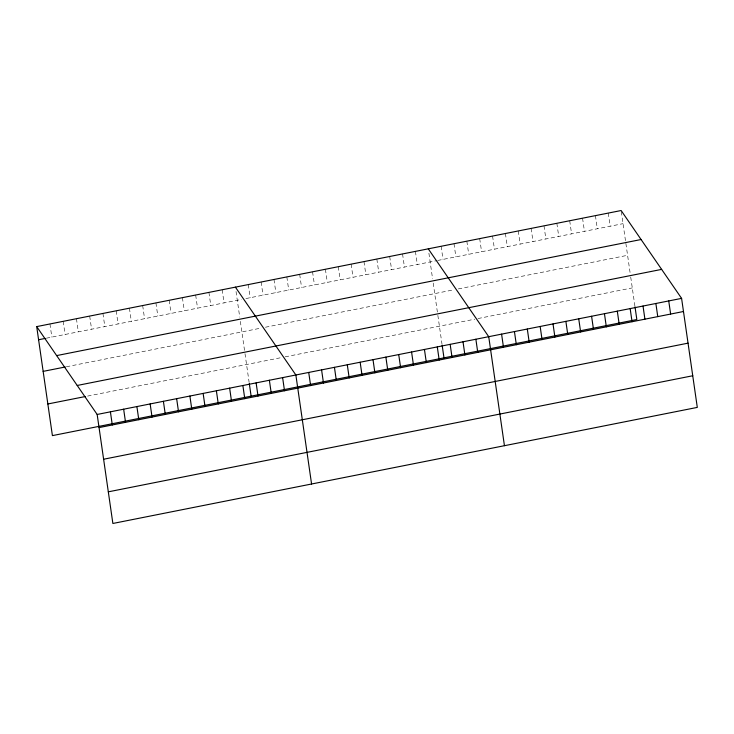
<?xml version="1.0" encoding="UTF-8"?>
<svg xmlns="http://www.w3.org/2000/svg" width="734" height="734" viewBox="0 0 734 734"><rect width="100%" height="100%" fill="white"/><g stroke="black" fill="none" stroke-linecap="round" stroke-linejoin="round"><path stroke-width="0.55" stroke-dasharray="3.67 2.75" d="M46.315 338.2L241.587 299.417M245.872 298.564L436.592 260.689M437.666 260.469L623.028 223.659M66.335 366.771L261.148 328.08M265.433 327.226L454.007 289.774M458.291 288.921L627.588 255.294M87.594 396.085L281.911 357.486M285.131 356.843L474.779 319.18M477.99 318.538L632.286 287.893M621.294 211.621L630.405 274.855M630.717 277.03L635.02 306.885M608.275 213.08L610.165 226.21M595.421 215.64L597.311 228.76M582.557 218.191L584.447 231.32M569.703 220.741L571.593 233.871M556.849 223.301L558.739 236.421M543.986 225.852L545.876 238.981M531.132 228.402L533.022 241.532M518.268 230.962L520.167 244.092M505.414 233.513L507.304 246.642M492.56 236.064L494.45 249.193M479.697 238.623L481.596 251.753M466.842 241.174L468.732 254.303M453.988 243.725L455.878 256.854M441.125 246.285L443.015 259.414M428.904 253.212L432.592 278.837M433.198 283.058L437.381 312.078M437.849 315.336L442.006 344.136M415.416 251.386L417.307 264.515M402.553 253.946L404.443 267.075M389.699 256.496L391.589 269.626M376.836 259.047L378.735 272.176M363.981 261.607L365.871 274.736M351.127 264.157L353.017 277.287M338.264 266.708L340.163 279.837M325.41 269.268L327.3 282.397M312.556 271.819L314.446 284.948M299.692 274.369L301.582 287.499M286.838 276.929L288.728 290.058M273.984 279.48L275.874 292.609M261.12 282.03L263.011 295.16M248.266 284.59L250.156 297.72M236.036 291.517L239.734 317.143M240.339 321.364L244.523 350.384M244.991 353.641L249.138 382.442M222.163 289.774L224.053 302.903M208.915 292.398L210.805 305.527M195.666 295.031L197.556 308.161M182.417 297.665L184.307 310.794M169.169 300.298L171.068 313.427M155.92 302.922L157.819 316.051M142.68 305.555L144.57 318.684M129.432 308.188L131.322 321.318M116.183 310.821L118.073 323.951M102.934 313.455L104.824 326.584M89.686 316.079L91.585 329.208M76.437 318.712L78.336 331.841M63.197 321.345L65.087 334.475M49.949 323.978L51.839 337.108"/><path stroke-width="1.1" d="M36.7 326.602L621.129 210.53L681.592 298.38L697.3 407.398L112.871 523.47L97.163 414.462L36.7 326.602L52.408 435.62L636.837 319.538L635.02 306.885M38.59 339.732L45.214 338.42M56.656 355.595L641.085 239.523M43.15 371.376L65.234 366.991M77.208 385.469L661.637 269.387M47.848 403.975L85.383 396.525M97.163 414.462L681.592 298.38M99.053 427.592L683.482 311.51M103.613 459.236L688.042 343.154M108.311 491.835L692.74 375.753M428.271 248.835L488.725 336.686L504.441 445.703M235.403 287.141L295.866 374.991L311.574 484.009M668.738 300.94L670.628 314.069M655.875 303.491L657.765 316.62M643.021 306.041L644.911 319.171M630.157 308.601L632.057 321.731M617.303 311.152L619.193 324.281M604.449 313.702L606.339 326.832M591.586 316.262L593.485 329.392M578.731 318.813L580.622 331.942M565.877 321.364L567.767 334.493M553.014 323.923L554.904 337.053M540.16 326.474L542.05 339.603M527.306 329.025L529.196 342.154M514.442 331.584L516.332 344.714M501.588 334.135L503.478 347.265M475.871 339.246L477.761 352.375M463.016 341.796L464.906 354.926M450.153 344.347L452.052 357.476M442.152 345.191L443.978 357.843M437.299 346.907L439.189 360.036M424.445 349.457L426.335 362.587M411.581 352.008L413.471 365.137M398.727 354.568L400.617 367.697M385.873 357.119L387.763 370.248M373.01 359.669L374.9 372.799M360.155 362.229L362.046 375.358M347.292 364.78L349.191 377.909M334.438 367.33L336.328 380.46M321.584 369.89L323.474 383.02M308.72 372.441L310.62 385.57M282.618 377.625L284.508 390.754M269.369 380.258L271.268 393.387M256.12 382.891L258.019 396.021M249.294 383.497L251.12 396.149M242.881 385.524L244.771 398.654M229.632 388.148L231.522 401.278M216.383 390.782L218.273 403.911M203.135 393.415L205.025 406.544M189.886 396.048L191.785 409.177M176.646 398.672L178.536 411.802M163.398 401.305L165.288 414.435M150.149 403.939L152.039 417.068M136.9 406.572L138.79 419.701M123.651 409.196L125.542 422.325M110.403 411.829L112.302 424.958"/></g></svg>
